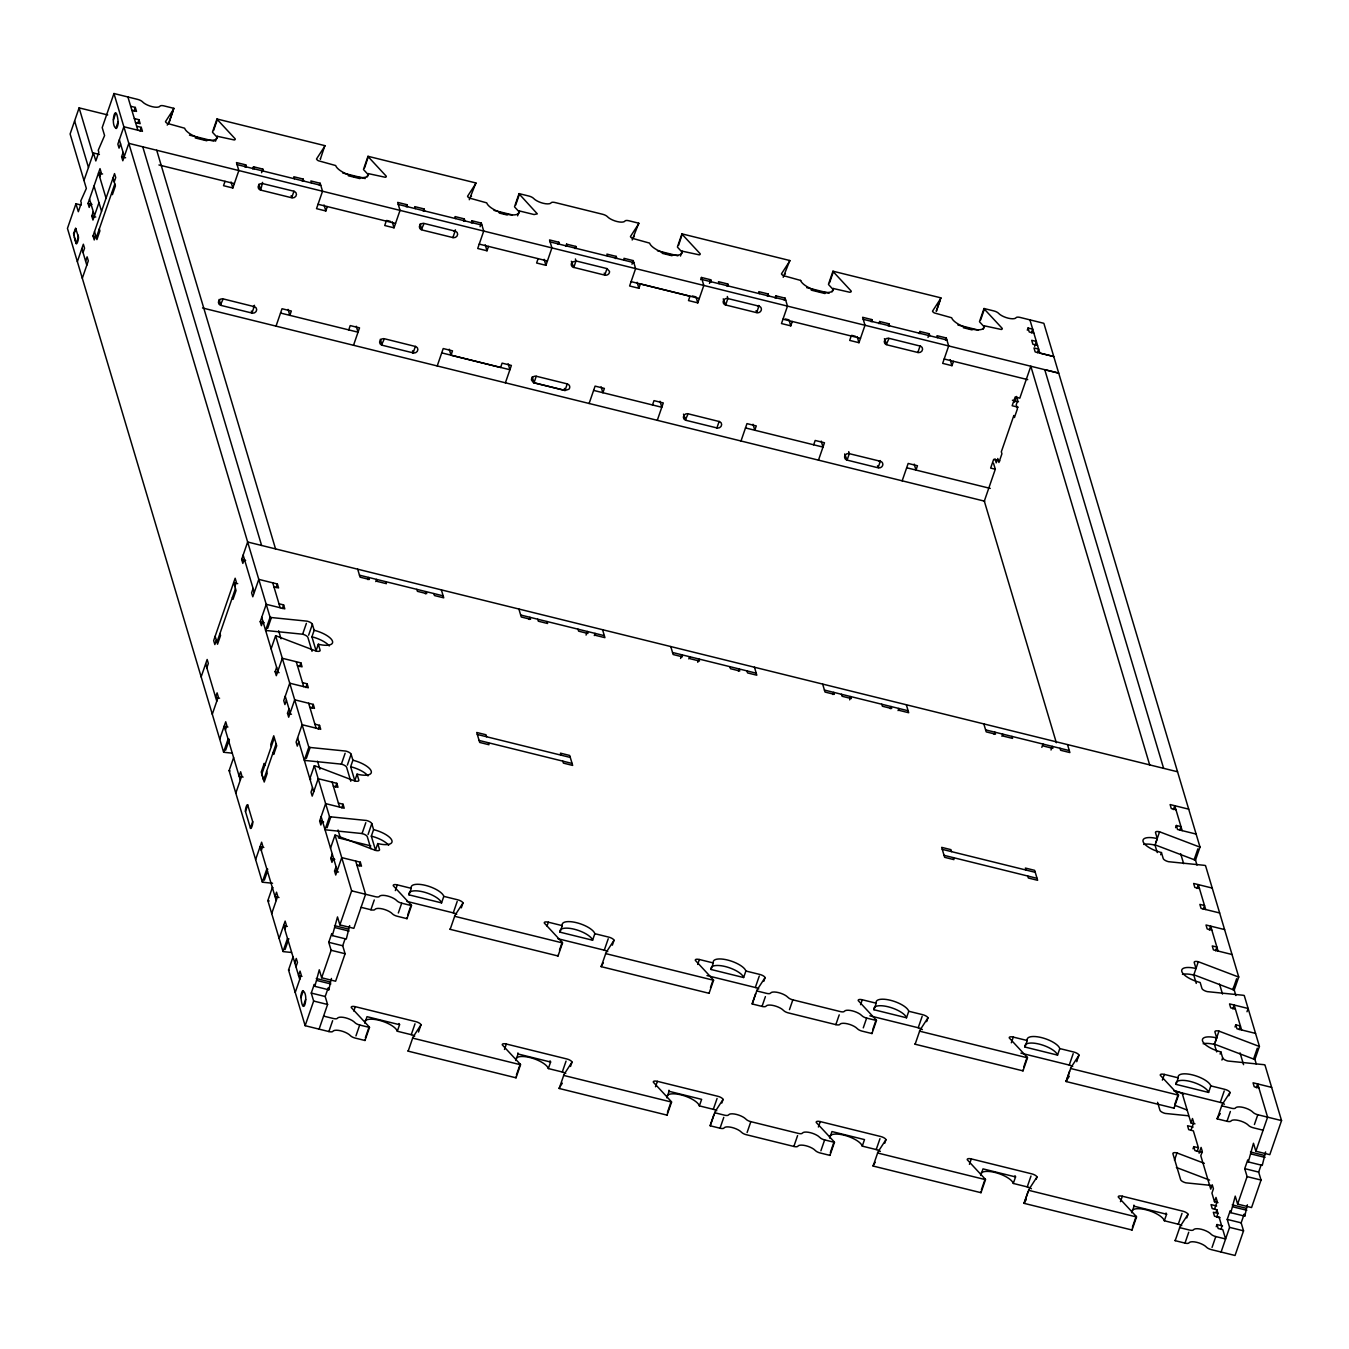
<?xml version="1.0" encoding="UTF-8"?>
<svg xmlns="http://www.w3.org/2000/svg" width="1349" height="1349" viewBox="0 0 1349 1349"><rect width="100%" height="100%" fill="white"/><g stroke="black" fill="none" stroke-linecap="round" stroke-linejoin="round"><path stroke-width="1.5" d="M1221.351 1229.175L1221.705 1225.937L1219.159 1217.388A3.693 0.843 -76.1 0 0 1218.282 1217.607M107.718 114.935L79.102 107.869L70.114 133.973L86.353 188.455L80.738 201.018L81.328 203.008L78.326 211.709L75.949 203.75L81.176 205.031M75.949 203.75L67.45 228.403L223.597 752.152A4.924 1.737 19 0 0 224.895 752.405L232.045 753.13M83.975 180.479L93.452 152.977L99.421 154.46M217.307 137.48L212.838 132.657A4.924 1.737 19 0 1 212.484 132.033L216.97 118.982A4.924 1.737 19 0 0 217.341 119.606L235.215 138.88A4.924 1.754 19 0 1 234.271 139.959L217.223 136.283A17.233 6.104 19 0 1 203.008 139.234A17.233 6.104 19 0 1 184.644 128.222L167.259 123.383A4.924 1.754 19 0 1 165.472 121.646L173.785 108.847A4.924 1.737 19 0 0 173.819 108.325L164.005 105.897A4.924 1.737 19 0 0 160.025 106.133A9.848 3.491 19 0 1 152.049 106.638A9.848 3.491 19 0 1 142.488 101.816A4.924 1.737 19 0 0 137.699 99.404L113.957 93.519L102.204 127.599L104.581 135.575L98.241 150.262L98.831 152.252L95.83 160.953L93.452 152.977M73.655 235.164L75.915 228.639M113.417 119.859L115.66 113.333M90.703 203.058L89.203 207.409L88.022 203.429L100.011 168.625L101.209 172.605L99.708 176.955M115.896 128.172L118.139 121.646C115.879 100.062 109.994 124.681 115.896 128.172A3.693 0.843 -76.1 0 0 117.464 126.401A3.693 0.843 -76.1 0 0 118.139 121.646M98.966 202.637L92.963 220.039L91.783 216.059L93.283 211.709M77.348 261.622L83.351 244.22L84.549 248.199L83.048 252.55M120.55 143.787L119.049 148.137L117.852 144.141L123.855 126.755L142.454 131.342L141.257 127.362L136.62 126.216M134.074 111.056L135.322 107.431L130.668 106.267M95.728 235.603L94.228 239.953L93.03 235.957L114.53 173.599L115.727 177.579L114.227 181.93M85.611 261.183L87.112 256.833L88.309 260.829L82.306 278.231M1163.614 768.34L1044.767 369.693L1058.712 373.133L128.813 143.365L122.81 160.767L121.612 156.771L123.113 152.42M96.302 237.66L114.8 184.004M137.733 123.349L138.981 119.724L134.344 118.56M140.009 130.988L141.257 127.362M173.819 108.325L169.316 121.376A4.924 1.737 19 0 1 169.283 121.899L167.209 125.086M169.283 121.899L173.043 111.023M213.597 130.482L217.341 119.606M215.536 141.173L217.223 136.283M225.03 181.339L223.529 185.69L232.837 187.983L238.84 170.547L236.463 162.571L245.771 164.865L246.361 166.871M245.012 167.04L245.771 164.865M252.769 168.962L253.511 166.787L262.819 169.08L263.409 171.087M261.571 172.706L262.819 169.08M219.162 299.427L220.949 305.397L252.583 313.204A3.693 3.356 -16.6 0 0 254.792 306.779L223.175 298.905L220.309 305.228A3.727 3.373 -16.6 0 1 222.551 298.77M254.185 306.543L251.943 313.069L251.352 311.063M302.361 181.221L303.12 179.046L293.812 176.753L294.402 178.743M216.97 118.982L324.856 145.641L320.32 159.216A4.924 1.737 19 0 0 320.354 158.693M319.409 185.437L320.168 183.262L310.86 180.951L311.45 182.958M276.022 326.138L282.025 308.736L291.333 311.029L289.833 315.379L288.045 309.393M320.168 183.262L322.529 191.254L316.526 208.657L325.834 210.967L327.318 206.616M519.382 212.113L514.913 207.291A4.974 1.754 19 0 1 514.542 206.684L519.045 193.615A4.974 1.754 19 0 0 519.416 194.239L537.324 213.867L534.069 214.542L519.281 210.916A17.217 6.104 19 0 1 505.082 213.867A17.217 6.104 19 0 1 486.736 202.873L469.317 198.033A4.924 1.754 19 0 1 467.547 196.28L475.86 183.481A4.924 1.737 19 0 0 475.877 182.958L368.007 156.299L363.505 169.35A4.84 1.72 19 0 0 363.741 169.805L368.344 174.797M364.618 167.799L368.243 156.754A4.84 1.72 19 0 1 368.007 156.299M367.13 176.854L368.243 173.599L385.308 177.275A4.924 1.754 19 0 0 386.252 176.196L368.378 156.922M201.153 676.878L207.156 659.476L208.336 663.455L206.835 667.806M244.338 559.042L242.837 563.393L241.656 559.413L247.643 542.011L1177.559 771.78M216.346 640.219L214.845 644.569L213.665 640.59L235.164 578.232L236.345 582.212L234.844 586.562M216.936 642.259L235.434 588.602M253.106 588.451L251.605 592.801L252.786 596.781L258.789 579.379L277.388 583.982L278.585 587.962L273.931 586.815M212.282 714.245L218.285 696.843L217.105 692.863L215.604 697.214L219.583 698.192M348.716 329.932L350.217 325.581L359.525 327.874L353.522 345.277M386.219 221.169L384.718 225.519L394.026 227.812L400.029 210.377L397.651 202.401L406.96 204.694L407.55 206.701M219.718 739.168L225.721 721.766L226.902 725.745L225.401 730.096M262.903 621.333L261.402 625.683L260.222 621.704L266.225 604.301L284.824 608.888L283.627 604.908L278.973 603.762M406.201 206.869L406.96 204.694M276.14 587.608L277.388 583.982M223.597 752.152L228.082 739.1A4.924 1.737 19 0 0 228.757 739.252M113.957 93.519L270.087 617.286L265.584 630.337A4.924 1.737 19 0 0 266.9 630.59L302.631 634.215A4.924 1.737 19 0 1 307.876 637.352L312.041 651.314M225.637 750.229L229.397 739.353M267.642 628.415L271.402 617.538L307.134 621.164A4.924 1.737 19 0 1 312.378 624.3L314.165 630.287L311.923 636.812L316.071 650.758L318.33 644.232A17.233 6.104 19 0 0 332.512 641.281A17.233 6.104 19 0 0 314.165 630.287M282.379 608.534L283.627 604.908M272.565 883.241L263.628 882.33A4.924 1.737 19 0 1 262.33 882.077L229.111 770.667L233.613 757.615M271.115 648.835L275.601 635.784A4.924 1.737 19 0 1 276.967 636.205L316.054 651.061A4.924 1.737 19 0 0 320.101 650.218L318.33 644.232M423.249 211.085L424.008 208.91L414.699 206.616L415.29 208.606M380.351 339.257L382.121 345.226L413.772 353.033A3.693 3.356 -16.6 0 0 415.981 346.609L384.364 338.734L381.497 345.057A3.727 3.373 -16.6 0 1 383.723 338.599M420.095 223.951L421.883 229.937L453.517 237.728A3.693 3.356 -16.6 0 0 455.743 231.303L424.126 223.445L421.259 229.752A3.727 3.373 -16.6 0 1 423.485 223.293M297.454 665.715L302.092 666.861L300.911 662.882L282.312 658.278L276.309 675.68L275.129 671.701L276.629 667.35M235.805 793.145L241.808 775.742L240.628 771.763L239.127 776.113L243.107 777.091M302.631 634.215L306.392 623.339M245.484 811.542L247.744 805.016L252.685 821.625A3.693 0.843 -76.1 0 1 252.01 826.381A3.693 0.843 -76.1 0 1 250.442 828.151L245.484 811.542A3.693 0.843 -76.1 0 1 246.176 806.786A3.693 0.843 -76.1 0 1 247.744 805.016M308.634 635.177L312.378 624.3M286.426 700.232L284.926 704.583L283.745 700.603L289.731 683.201L308.331 687.788L307.15 683.808L302.496 682.661M274.319 737.819L261.824 774.073L263.611 780.059L276.107 743.805M299.63 666.608L300.911 662.882M309.832 707.247L314.486 708.394L313.288 704.397L294.689 699.811L288.686 717.213L287.506 713.216L289.006 708.866M413.131 352.898L412.524 350.892L413.114 352.915L415.374 346.373M452.876 237.593L455.119 231.067M250.442 828.151L252.685 821.625M469.283 199.736L475.877 182.958M463.55 221.051L464.292 218.875L455.001 216.565L455.591 218.572M305.869 687.535L307.15 683.808M471.29 222.956L472.049 220.781L481.34 223.091L483.718 231.084L477.715 248.486L487.006 250.779L488.507 246.429M255.619 859.6L261.622 842.198L262.802 846.177L261.301 850.528M298.803 741.765L297.303 746.115L296.122 742.119L302.125 724.717L320.725 729.32L319.528 725.324L314.873 724.177M312.007 708.124L313.288 704.397M480.092 226.716L481.34 223.091M437.211 365.967L443.214 348.548L452.505 350.858L451.004 355.209L500.597 367.484L502.098 363.134L511.389 365.444L505.386 382.846M262.33 882.077L266.815 869.026A4.924 1.737 19 0 0 267.81 869.228M275.601 635.784L308.82 747.211L304.318 760.263A4.924 1.737 19 0 0 305.633 760.516L341.364 764.141A4.924 1.737 19 0 1 346.609 767.277L350.774 781.24M264.37 880.155L267.507 871.083M306.375 758.34L310.135 747.464L345.867 751.089A4.924 1.737 19 0 1 351.111 754.226L352.898 760.212L350.656 766.738L354.804 780.683L357.063 774.157A17.233 6.104 19 0 0 371.245 771.206A17.233 6.104 19 0 0 352.898 760.212M368.024 579.648L368.766 577.473L369.373 579.463L360.065 577.17L357.687 569.194M318.246 729.067L319.528 725.324M375.764 581.571L376.523 579.396L377.113 581.385L386.421 583.679L385.814 581.689M291.468 952.461L284.319 951.736A4.924 1.737 19 0 1 283.003 951.483L267.844 900.592L272.346 887.541A4.924 1.737 19 0 1 273.021 887.726M357.063 774.157L358.834 780.144A4.924 1.737 19 0 1 354.787 780.987L315.7 766.131A4.924 1.737 19 0 0 314.334 765.709L309.832 778.761A4.924 1.737 19 0 1 310.86 779.064M312.53 787.765L311.029 792.116L312.209 796.112L318.212 778.71L336.812 783.297L337.992 787.293L333.355 786.147M515.655 205.115L519.416 194.239M271.705 913.577L277.709 896.174L276.528 892.195L275.027 896.545L279.007 897.523M517.594 215.806L519.281 210.916M279.142 938.499L285.145 921.097L286.325 925.077L284.824 929.427M322.327 820.664L320.826 825.015L319.646 821.018L325.632 803.616L344.231 808.22L343.051 804.223L338.397 803.077M341.364 764.141L345.125 753.265M335.564 786.922L336.812 783.297M283.003 951.483L287.506 938.432M314.334 765.709L329.51 816.617L325.008 829.669A4.924 1.737 19 0 0 326.323 829.905L362.055 833.547A4.924 1.737 19 0 1 367.299 836.684L370.874 848.639M347.368 765.102L351.111 754.226M285.061 949.561L288.821 938.685M327.065 827.73L330.825 816.853L366.557 820.496A4.924 1.737 19 0 1 371.801 823.632L373.589 829.618L371.329 836.144L375.494 850.089L377.754 843.563A17.233 6.104 19 0 0 391.935 840.612A17.233 6.104 19 0 0 373.589 829.618M341.803 807.849L343.051 804.223M418.494 1032.036L421.006 1024.785A4.924 1.737 19 0 0 415.762 1021.631L355.31 1006.691A4.924 1.737 19 0 0 351.263 1007.551L369.137 1026.825A4.924 1.754 19 0 1 369.491 1027.432L365.006 1040.484L355.192 1038.072A4.924 1.737 19 0 1 350.42 1035.661A9.848 3.491 19 0 0 340.859 1030.838A9.848 3.491 19 0 0 332.883 1031.327A4.924 1.737 19 0 1 328.886 1031.563L305.144 1025.695L288.534 969.982L293.02 956.93M330.522 848.167L335.024 835.115A4.924 1.737 19 0 1 336.39 835.52L375.477 850.393A4.924 1.737 19 0 0 379.524 849.55L377.754 843.563M294.773 962.815L296.274 958.464L297.471 962.444L295.971 966.795M333.473 858.031L331.972 862.382L330.775 858.402L332.276 854.052M538.116 258.654L536.615 263.004L545.923 265.315L551.91 247.912L549.532 239.937L558.84 242.23L559.43 244.22M425.373 593.813L426.115 591.638L426.706 593.644L417.414 591.334L416.824 589.344M356.878 865.046L361.515 866.193L360.335 862.196L341.735 857.61L335.732 875.012L334.552 871.016L336.053 866.665M295.229 992.476L301.232 975.074L300.051 971.095L298.551 975.445L302.024 976.305M558.081 244.405L558.84 242.23M300.945 997.586L303.205 991.06C309.09 994.55 303.205 1019.169 300.945 997.586A3.693 0.843 -76.1 0 1 301.62 992.813A3.693 0.843 -76.1 0 1 303.205 991.06M362.055 833.547L365.815 822.671M303.424 1005.882L305.667 999.356M565.838 246.327L566.58 244.152L575.888 246.445L576.478 248.435M305.144 1025.695L313.642 1001.042L311.265 993.066L314.266 984.365L314.857 986.355L328.802 989.812L331.432 978.463M314.857 986.355L319.275 969.796L321.652 977.772L335.614 981.229L345.091 953.726L342.713 945.767L345.108 938.803M321.652 977.772L331.129 950.286L328.751 942.31L331.753 933.609L332.36 935.599L346.305 939.056L349.661 925.599M332.36 935.599L337.503 916.932L339.881 924.908L353.843 928.348L365.579 894.269L355.681 861.05M368.058 834.508L371.801 823.632M359.053 865.923L360.335 862.196M339.881 924.908L351.634 890.829L335.024 835.115M575.129 248.621L575.888 246.445M567.238 383.959L567.862 384.178A3.676 3.339 -16.6 0 1 568.941 389.22L564.995 390.485L533.985 382.829L536.261 376.236L567.255 383.892L565.012 390.417L533.378 382.61L531.455 379.963A3.676 3.339 -16.6 0 1 535.587 376.202L536.244 376.304M319.089 1029.152L327.588 1004.482L325.21 996.523L328.212 987.822L328.802 989.812M328.886 1031.563L332.647 1020.687M361.094 907.321L370.891 909.749L374.263 899.952M607.016 268.603L604.757 275.129L573.156 267.254A3.642 3.305 -16.6 0 1 572.06 262.246L576.006 260.947L607.016 268.603L609.546 271.469A3.676 3.339 -16.6 0 1 605.414 275.23L604.167 273.139M353.809 1011.042L355.31 1006.691M395.341 890.593L397.314 884.877L411.26 888.333A17.233 6.104 19 0 1 425.458 885.366A17.233 6.104 19 0 1 443.804 896.36L457.766 899.817A4.924 1.737 19 0 1 462.994 902.953L461.307 907.843M615.431 258.57L616.189 256.394L606.881 254.101L607.472 256.091M355.951 1035.897L359.694 1025.021A4.924 1.737 19 0 1 354.905 1022.609A9.848 3.491 19 0 0 345.361 1017.77A9.848 3.491 19 0 0 337.385 1018.276A4.924 1.737 19 0 1 333.388 1018.512L323.591 1016.101M398.326 912.986L401.698 903.189A4.924 1.737 19 0 1 396.91 900.778A9.848 3.491 19 0 0 387.348 895.955A9.848 3.491 19 0 0 379.373 896.444A4.924 1.737 19 0 1 375.393 896.697L351.634 890.829M632.175 239.987L638.768 223.209L628.971 220.781A4.941 1.754 19 0 0 625.481 220.663L624.975 221.034A9.848 3.491 19 0 1 616.999 221.523A9.848 3.491 19 0 1 607.438 216.7A4.924 1.737 19 0 0 602.666 214.289L555.147 202.552A4.941 1.754 19 0 0 551.657 202.417L551.168 202.788A9.848 3.491 19 0 1 543.192 203.277A9.848 3.491 19 0 1 533.631 198.455A4.924 1.737 19 0 0 528.859 196.043L519.045 193.615M364.753 1023.2L367.012 1016.674L399.557 1024.717L397.314 1031.243L411.26 1034.683A4.924 1.737 19 0 1 414.716 1036.083M443.804 896.36L441.561 902.886L409.017 894.859L411.26 888.333M631.99 264.235L633.237 260.61L623.929 258.317L624.52 260.306M365.377 1037.701L368.513 1028.629M407.769 914.791L411.141 904.994L393.25 885.72A4.924 1.737 19 0 1 397.314 884.877M370.891 909.749A4.924 1.737 19 0 0 374.887 909.496A9.848 3.491 19 0 1 382.846 909.007A9.848 3.491 19 0 1 392.407 913.829A4.924 1.737 19 0 0 397.196 916.241L406.993 918.669L411.496 905.617A4.924 1.737 19 0 0 411.141 904.994M589.091 403.52L595.094 386.118L604.386 388.411L602.885 392.761L601.098 386.792M633.237 260.61L635.615 268.586L629.612 285.988L638.903 288.281L640.404 283.931L689.997 296.224L688.496 300.574L697.787 302.867L703.807 285.432L701.429 277.456L710.721 279.766L711.311 281.756M529.213 619.478L529.955 617.302L530.545 619.292L521.254 616.999L518.876 609.023M800.665 280.44L783.246 275.601A4.924 1.754 19 0 1 781.459 273.847L789.772 261.048A4.924 1.737 19 0 0 789.806 260.526L681.936 233.866L677.434 246.918A4.84 1.72 19 0 0 677.67 247.373L682.274 252.364M678.547 245.366L682.172 234.321A4.84 1.72 19 0 1 681.936 233.866M411.26 1034.683L415.003 1023.807M406.909 901.419L453.264 912.868L457.193 901.452M680.486 256.057L682.172 251.167L699.237 254.843A4.924 1.754 19 0 0 700.182 253.764L682.29 234.49M570.526 1066.452L572.027 1062.101A4.924 1.737 19 0 0 566.782 1058.948L506.347 1044.025A4.924 1.737 19 0 0 502.283 1044.868L520.174 1064.142A4.924 1.737 19 0 1 520.529 1064.749L516.026 1077.817L408.157 1051.158L412.659 1038.106A4.924 1.737 19 0 1 412.693 1037.583L421.006 1024.785M612.345 945.177L614.031 940.27A4.924 1.737 19 0 0 608.787 937.133L594.842 933.693A17.233 6.104 19 0 0 576.495 922.682A17.233 6.104 19 0 0 562.297 925.65L548.352 922.193A4.924 1.737 19 0 0 544.288 923.036L562.162 942.327A4.924 1.737 19 0 1 562.533 942.934L558.031 955.986L450.161 929.343L454.664 916.291A4.924 1.737 19 0 1 454.68 915.769L462.994 902.953M652.494 404.987L653.995 400.636L663.286 402.929L657.283 420.332M700.671 279.631L701.429 277.456M586.056 635.092L587.304 631.467L587.894 633.474L578.603 631.163L577.996 629.174M709.473 283.391L710.721 279.766M594.302 635.564L595.044 633.389L595.651 635.379L604.942 637.672L602.565 629.713M727.027 286.157L727.769 283.981L718.477 281.671L719.068 283.661M683.488 414.126L685.899 420.298L717.533 428.088A3.693 3.356 -16.6 0 0 719.759 421.664L688.142 413.806L685.275 420.112A3.727 3.373 -16.6 0 1 687.501 413.654M716.892 427.953L719.152 421.428M504.475 1049.455L506.347 1044.025M547.036 926.004L548.352 922.193M767.311 296.106L768.07 293.93L758.779 291.637L759.369 293.627M775.068 298.028L775.827 295.853L785.118 298.146L787.479 306.156L781.476 323.558L790.784 325.851L792.285 321.5M783.196 277.304L789.806 260.526M515.79 1060.516L518.05 1053.991A17.233 6.104 19 0 1 517.932 1052.894M594.842 933.693L592.599 940.219L560.037 932.176L562.297 925.65M516.414 1075.018L520.174 1064.142M559.464 950.151L562.162 942.327M784.376 300.321L785.118 298.146M740.989 441.022L746.975 423.62L756.283 425.913L754.782 430.264L752.995 424.277M680.587 658.464L681.835 654.838L682.442 656.828L673.134 654.535L670.773 646.525M688.833 658.919L689.592 656.744L690.182 658.734L699.49 661.044L698.883 659.037L697.77 662.308M565.754 1073.399A4.924 1.737 19 0 0 562.297 1072L548.335 1068.56L550.594 1062.034A17.233 6.104 19 0 0 550.021 1060.837M984.332 326.998L979.863 322.175A4.974 1.754 19 0 1 979.509 321.568L983.994 308.516A4.974 1.754 19 0 0 984.365 309.123L1002.24 328.414A4.924 1.754 19 0 1 1001.295 329.476L984.247 325.8A17.233 6.104 19 0 1 970.032 328.751A17.233 6.104 19 0 1 951.669 317.757L934.284 312.917A4.924 1.754 19 0 1 932.496 311.181L940.809 298.365A4.924 1.737 19 0 0 940.843 297.842L832.974 271.2L828.471 284.251A4.924 1.737 19 0 0 828.826 284.858L833.294 289.681M829.584 282.683L833.328 271.807A4.924 1.737 19 0 1 832.974 271.2M562.297 1072L566.04 1061.123M557.946 938.735L604.285 950.185L608.23 938.769M832.08 291.755L833.21 288.484L849.6 292.227A4.907 1.737 19 0 0 851.202 291.08L833.328 271.807M721.816 1103.044L723.064 1099.418A4.924 1.737 19 0 0 717.82 1096.282L657.385 1081.342A4.924 1.737 19 0 0 653.321 1082.185L671.195 1101.459A4.924 1.737 19 0 1 671.566 1102.082L667.064 1115.134L559.194 1088.474L563.697 1075.423A4.924 1.737 19 0 1 563.713 1074.9L572.027 1062.101M763.753 981.398L765.068 977.603A4.924 1.737 19 0 0 759.824 974.45L745.879 971.01A17.233 6.104 19 0 0 727.516 960.016A17.233 6.104 19 0 0 713.334 962.967L699.372 959.51A4.924 1.737 19 0 0 695.325 960.37L713.199 979.644A4.924 1.737 19 0 1 713.57 980.251L709.068 993.302L601.199 966.66L605.701 953.608A4.924 1.737 19 0 1 605.718 953.085L614.031 940.27M813.683 444.816L815.184 440.465L824.475 442.759L818.472 460.161M851.185 336.053L849.685 340.403L858.976 342.697L864.996 325.261L862.618 317.285L871.909 319.595L872.499 321.585M738.443 671.178L739.185 669.003L739.775 670.993L730.484 668.699L729.893 666.71M871.167 321.77L871.909 319.595M878.907 323.676L879.666 321.5L888.957 323.794L889.547 325.8M888.215 325.969L888.957 323.794M884.421 338.666L886.833 344.821L918.467 352.629A3.693 3.356 -16.6 0 0 920.692 346.204L889.075 338.329L886.209 344.653A3.727 3.373 -16.6 0 1 888.435 338.177M655.496 1086.771L657.385 1081.342M697.686 964.417L699.372 959.51M919.209 333.641L919.951 331.466L929.259 333.759L929.849 335.749M917.826 352.494L920.085 345.968M940.843 297.842L936.341 310.894A4.924 1.737 19 0 1 936.307 311.417L940.068 300.54M928.011 337.385L929.259 333.759M666.828 1097.833L669.07 1091.307A17.233 6.104 19 0 1 668.952 1090.211M745.879 971.01L743.619 977.536L711.075 969.493L713.334 962.967M667.451 1112.335L670.571 1103.28M710.501 987.468L712.525 981.6M945.548 340.15L946.307 337.975L936.999 335.682L937.606 337.672M902.161 480.851L908.164 463.449L917.472 465.742L915.971 470.093L914.184 464.107M832.974 694.533L833.733 692.357L834.323 694.364L825.015 692.054L822.654 684.078M946.307 337.975L948.667 345.968L942.664 363.37L951.972 365.68L953.473 361.33M716.791 1110.716A4.924 1.737 19 0 0 713.317 1109.333L699.372 1105.876L701.632 1099.351L669.07 1091.307M849.651 699.844L850.781 696.573L851.371 698.563L842.063 696.269L841.472 694.28M980.622 320L984.365 309.123M713.317 1109.333L717.078 1098.457M706.977 975.563L755.322 987.502L759.268 976.086M983.117 329.072L984.247 325.8M714.009 1114.392L710.249 1125.268A4.924 1.737 19 0 0 710.232 1125.791L720.029 1128.219A4.924 1.737 19 0 0 723.519 1128.337L725.02 1127.241A9.848 3.491 19 0 1 739.927 1130.934L742.372 1132.991A4.924 1.737 19 0 0 746.334 1134.711L793.853 1146.448A4.924 1.737 19 0 0 797.343 1146.583L798.827 1145.486A9.848 3.491 19 0 1 813.751 1149.163L816.179 1151.237A4.924 1.737 19 0 0 820.141 1152.957L829.955 1155.385L834.458 1142.333A4.924 1.737 19 0 0 834.087 1141.709L816.212 1122.435A4.924 1.737 19 0 1 820.276 1121.592L880.712 1136.516A4.924 1.737 19 0 1 885.956 1139.669L884.708 1143.294M755.625 993.657L752.253 1003.454A4.924 1.737 19 0 0 752.236 1003.976L762.033 1006.405A4.924 1.737 19 0 0 765.524 1006.523L767.025 1005.427A9.848 3.491 19 0 1 781.931 1009.103L784.376 1011.177A4.924 1.737 19 0 0 788.339 1012.897L835.84 1024.633A4.924 1.737 19 0 0 839.331 1024.751L840.832 1023.655A9.848 3.491 19 0 1 855.755 1027.348L858.183 1029.405A4.924 1.737 19 0 0 862.146 1031.142L871.96 1033.553L876.462 1020.502A4.924 1.737 19 0 0 876.091 1019.895L858.217 1000.604A4.924 1.737 19 0 1 862.264 999.761L876.226 1003.218A17.233 6.104 19 0 1 890.407 1000.267A17.233 6.104 19 0 1 908.771 1011.261L922.716 1014.701A4.924 1.737 19 0 1 927.96 1017.837L926.645 1021.648M710.232 1125.791L714.734 1112.74A4.924 1.737 19 0 1 714.751 1112.217L723.064 1099.418M752.236 1003.976L756.738 990.925A4.924 1.737 19 0 1 756.755 990.402L765.068 977.603M720.029 1128.219L723.789 1117.343M762.033 1006.405L765.406 996.607M890.323 708.714L891.065 706.539L891.672 708.529L882.364 706.235L881.774 704.229M747.093 1132.536L750.837 1121.66L798.355 1133.396A4.924 1.737 19 0 0 801.829 1133.531L803.329 1132.435A9.848 3.491 19 0 1 818.253 1136.111L820.681 1138.185A4.924 1.737 19 0 0 824.644 1139.905L834.458 1142.333M789.469 1009.625L792.841 999.845L840.343 1011.581A4.924 1.737 19 0 0 843.833 1011.699L845.334 1010.603A9.848 3.491 19 0 1 860.24 1014.296L862.686 1016.353A4.924 1.737 19 0 0 866.648 1018.09L876.462 1020.502M1027.297 330.185L1028.039 328.009L1032.693 329.156L1031.445 332.781M898.063 710.619L898.822 708.444L899.412 710.434L908.72 712.744L906.343 704.768M1014.583 402.187L1016.556 396.488L1017.736 400.468L1016.235 404.818L1017.433 408.814L1014.431 417.515L1013.841 415.509L1001.329 451.78L1001.919 453.77L998.934 462.471L997.737 458.475M1034.666 346.339L1036.352 341.449L1031.698 340.302L1032.896 344.282L1037.533 345.445M997.231 459.925L996.236 462.825L995.056 458.845M993.522 463.263L995.309 469.233L984.315 501.12L1056.351 742.726M1037.381 352.713L1038.629 349.087L1033.975 347.941L1035.172 351.937L1053.771 356.524L1039.826 353.084L1029.911 319.865M793.853 1146.448L797.596 1135.571M835.84 1024.633L839.23 1014.853M818.388 1127.022L820.276 1121.592M860.578 1004.668L862.264 999.761M820.9 1150.781L824.644 1139.905M863.276 1027.871L866.648 1018.09M908.771 1011.261L906.511 1017.787L873.967 1009.743L876.226 1003.218M830.343 1152.586L834.087 1141.709M872.719 1029.675L876.091 1019.895M994.162 734.362L994.904 732.187L995.511 734.176L986.203 731.883L983.826 723.907M1001.919 736.284L1002.661 734.109L1003.251 736.099L1012.559 738.392L1011.969 736.402M862.264 1146.127L864.507 1139.601L831.962 1131.558L829.719 1138.084A17.233 6.104 19 0 1 843.918 1135.133A17.233 6.104 19 0 1 862.264 1146.127L876.209 1149.567A4.924 1.737 19 0 1 880.374 1151.439M876.209 1149.567L879.97 1138.691M869.852 1015.814L918.214 1027.753L922.16 1016.337M1036.234 1179.161L1036.993 1176.986A4.924 1.737 19 0 0 1031.749 1173.849L971.297 1158.909A4.924 1.737 19 0 0 967.25 1159.752L985.124 1179.026A4.924 1.737 19 0 1 985.495 1179.65L980.993 1192.701L873.123 1166.042L877.626 1152.99A4.924 1.737 19 0 1 877.643 1152.468L885.956 1139.669M1077.682 1058.965L1078.998 1055.171A4.924 1.737 19 0 0 1073.753 1052.018L1059.791 1048.578A17.233 6.104 19 0 0 1041.445 1037.583A17.233 6.104 19 0 0 1027.247 1040.534L1013.301 1037.094A4.924 1.737 19 0 0 1009.254 1037.937L1027.129 1057.211A4.924 1.737 19 0 1 1027.483 1057.818L1022.997 1070.87L915.128 1044.227L919.613 1031.176A4.924 1.737 19 0 1 919.647 1030.653L927.96 1017.837M1041.833 747.329L1042.962 744.058L1043.553 746.064L1052.844 748.358L1052.254 746.368L1051.006 749.993M969.425 1164.339L971.297 1158.909M1011.328 1042.794L1013.301 1037.094M1059.791 1048.578L1057.549 1055.103L1025.004 1047.06L1027.247 1040.534M981.381 1189.902L985.124 1179.026M1023.756 1066.992L1027.129 1057.211M1031.412 1188.756A4.924 1.737 19 0 0 1027.247 1186.901L1013.301 1183.444L1015.544 1176.918A17.233 6.104 19 0 0 1014.988 1175.721M1027.247 1186.901L1030.99 1176.024M1020.889 1053.131L1069.251 1065.069L1073.18 1053.653M1186.766 1217.928L1188.031 1214.302A4.924 1.737 19 0 0 1182.786 1211.166L1122.334 1196.226A4.924 1.737 19 0 0 1118.287 1197.069L1136.162 1216.343A4.924 1.737 19 0 1 1136.516 1216.967L1132.03 1230.018L1024.144 1203.359A4.924 1.737 19 0 1 1024.178 1202.836L1027.921 1191.96M1228.905 1095.742L1230.018 1092.488A4.924 1.737 19 0 0 1224.774 1089.334L1210.829 1085.894A17.233 6.104 19 0 0 1192.482 1074.9A17.233 6.104 19 0 0 1178.284 1077.851L1164.339 1074.411A4.924 1.737 19 0 0 1160.275 1075.254L1178.166 1094.528A4.924 1.737 19 0 1 1178.52 1095.152L1174.018 1108.204L1066.148 1081.544A4.924 1.737 19 0 1 1066.182 1081.021L1069.555 1071.224M1024.144 1203.359L1028.646 1190.307A4.924 1.737 19 0 1 1028.68 1189.784L1036.993 1176.986M1066.148 1081.544L1070.651 1068.492A4.924 1.737 19 0 1 1070.684 1067.97L1078.998 1055.171M1076.738 1061.697L1077.311 1060.061M1155.806 842.67L1159.567 831.793L1198.654 846.649A4.924 1.737 19 0 0 1200.003 847.071L1195.501 860.122A4.924 1.737 19 0 1 1194.152 859.701L1155.064 844.845A4.924 1.737 19 0 0 1154.221 844.676M1157.257 852.585L1155.031 845.149L1157.29 838.623L1155.503 832.637A4.924 1.737 19 0 1 1159.567 831.793M1173.428 809.585L1174.76 805.707L1182.179 830.63M1160.696 854.743L1161.438 852.568A17.233 6.104 19 0 1 1143.092 841.574A17.233 6.104 19 0 1 1157.29 838.623M1175.603 827.662L1176.345 825.487L1180.999 826.633L1179.751 830.259M1194.152 859.701L1197.895 848.825M1196.951 888.485L1198.283 884.607L1205.702 909.53M1203.224 909.277L1204.522 905.533L1199.868 904.386L1201.048 908.383L1219.648 912.969M1196.259 983.438L1193.764 975.074L1198.3 961.719L1237.387 976.575A4.924 1.737 19 0 0 1238.736 976.996L1234.234 990.048A4.924 1.737 19 0 1 1232.885 989.626L1193.798 974.771A4.924 1.737 19 0 0 1192.954 974.585M1209.328 930.001L1210.66 926.139L1218.08 951.045M1120.463 1201.672L1122.334 1196.226M1162.366 1080.111L1164.339 1074.411M1215.618 950.792L1216.899 947.065L1212.245 945.919L1213.426 949.898L1232.025 954.502M1133.919 1205.112A17.233 6.104 19 0 0 1134.037 1206.191L1131.777 1212.717A17.233 6.104 19 0 1 1145.976 1209.766A17.233 6.104 19 0 1 1164.339 1220.761L1178.284 1224.217A4.924 1.737 19 0 1 1181.741 1225.617M1210.829 1085.894L1208.586 1092.42L1176.041 1084.377L1178.284 1077.851M1132.401 1227.219L1136.162 1216.343M1174.777 1104.308L1178.166 1094.528M1232.885 989.626L1236.628 978.75M1174.473 1160.191L1176.986 1152.94L1204.337 1163.344M1215.23 1042.001L1218.973 1031.125L1258.077 1045.981A4.924 1.737 19 0 0 1259.426 1046.386L1254.924 1059.437A4.924 1.737 19 0 1 1253.575 1059.032L1214.488 1044.177A4.924 1.737 19 0 0 1213.645 1043.991M1216.68 1051.916L1214.454 1044.463L1216.714 1037.937L1214.926 1031.968A4.924 1.737 19 0 1 1218.973 1031.125M1194.978 1123.852L1190.982 1122.874L1192.482 1118.523L1193.68 1122.503L1191.015 1130.243M1232.851 1008.9L1234.183 1005.039L1241.603 1029.945M1220.12 1054.075L1220.862 1051.9A17.233 6.104 19 0 1 1202.515 1040.888A17.233 6.104 19 0 1 1216.714 1037.937M1164.339 1220.761L1166.581 1214.235A17.233 6.104 19 0 0 1166.025 1213.038M1221.907 1060.044L1222.649 1057.869L1220.862 1051.9M1193.022 1148.808L1193.764 1146.633L1198.418 1147.78L1197.17 1151.405M1235.009 1026.994L1235.768 1024.818L1240.422 1025.965L1239.158 1029.591M1246.999 1011.75L1248.129 1008.479L1229.529 1003.892L1230.71 1007.872L1235.364 1009.018M1199.109 1153.226L1201.099 1147.426L1202.296 1151.405L1200.795 1155.756L1210.744 1189.144L1212.245 1184.793L1213.426 1188.773L1211.942 1193.123L1214.505 1201.774L1217.995 1202.634M1178.284 1224.217L1182.028 1213.341M1173.934 1090.936L1220.289 1102.403L1224.217 1090.97M1221.098 1252.024L1229.597 1227.371L1227.219 1219.395L1230.221 1210.694L1230.811 1212.7L1244.773 1216.14L1244.166 1214.151L1241.164 1222.852L1243.542 1230.828L1235.043 1255.481L1211.301 1249.612A4.924 1.737 19 0 1 1206.512 1247.201A9.848 3.491 19 0 0 1196.951 1242.362A9.848 3.491 19 0 0 1188.975 1242.867A4.924 1.737 19 0 1 1184.995 1243.104L1175.181 1240.675L1179.684 1227.624A4.924 1.737 19 0 1 1179.717 1227.101L1188.031 1214.302M1263.102 1130.209L1253.288 1127.781A4.924 1.737 19 0 1 1248.516 1125.37A9.848 3.491 19 0 0 1238.955 1120.547A9.848 3.491 19 0 0 1230.979 1121.036A4.924 1.737 19 0 1 1227 1121.289L1217.186 1118.861L1221.688 1105.809A4.924 1.754 19 0 1 1221.705 1105.286L1230.018 1092.488M1184.995 1243.104L1188.739 1232.227M1227 1121.289L1230.372 1111.492M1253.575 1059.032L1257.319 1048.156M1214.505 1201.774L1216.005 1197.423L1217.203 1201.403L1214.522 1209.142M1256.357 1087.8L1257.69 1083.938L1267.605 1117.157L1255.852 1151.237L1269.797 1154.677L1281.55 1120.597L1264.94 1064.901A4.924 1.737 19 0 0 1263.642 1064.648L1227.894 1061.022A4.924 1.737 19 0 1 1222.649 1057.869M1216.14 1211.925L1216.882 1209.749L1212.228 1208.586L1211.048 1204.606L1216.629 1205.989M1216.731 1217.017L1217.978 1213.392L1216.882 1209.749M1216.242 1226.713L1216.983 1224.538L1222.565 1225.921M1212.043 1247.437L1215.786 1236.561A4.924 1.737 19 0 1 1211.014 1234.133A9.848 3.491 19 0 0 1201.453 1229.31A9.848 3.491 19 0 0 1193.477 1229.816A4.924 1.737 19 0 1 1189.498 1230.052L1179.684 1227.624M1254.418 1124.526L1257.791 1114.729A4.924 1.737 19 0 1 1253.019 1112.318A9.848 3.491 19 0 0 1243.458 1107.495A9.848 3.491 19 0 0 1235.482 1107.984A4.924 1.737 19 0 1 1231.485 1108.237L1221.688 1105.809M1230.811 1212.7L1235.246 1196.125L1237.623 1204.101L1251.568 1207.557L1261.045 1180.055L1258.668 1172.096L1261.079 1165.131M1237.623 1204.101L1247.1 1176.615L1244.722 1168.639L1247.724 1159.938L1248.314 1161.927L1262.259 1165.384L1265.615 1151.928M1248.314 1161.927L1253.474 1143.261L1255.852 1151.237M1244.773 1216.14L1247.387 1204.809M603.307 962.933L601.216 966.137A4.924 1.737 19 0 0 601.199 966.66M562.331 1083.146L559.228 1087.952A4.924 1.737 19 0 0 559.194 1088.474M875.214 1162.315L873.14 1165.519A4.924 1.737 19 0 0 873.123 1166.042M1066.182 1081.021L1069.302 1076.215M1024.178 1202.836L1026.252 1199.632M1220.322 1113.532L1217.203 1118.338A4.924 1.754 19 0 0 1217.186 1118.861M1188.435 1115.792L1165.199 1113.431A4.924 1.737 19 0 1 1159.955 1110.294L1157.577 1102.318M1210.913 1185.383L1185.889 1182.837A4.924 1.737 19 0 1 1180.645 1179.701L1172.922 1153.783A4.924 1.737 19 0 1 1176.986 1152.94M262.279 183.515L293.947 191.238L291.688 197.763L260.07 189.939A3.727 3.373 -16.6 0 1 262.296 183.464M727.229 298.399L758.897 306.139L756.654 312.664L725.02 304.823A3.727 3.373 -16.6 0 1 727.246 298.365M848.673 453.517L880.324 461.257L878.081 467.783L846.464 459.942A3.727 3.373 -16.6 0 1 848.69 453.483M983.994 308.516L993.808 310.928A4.924 1.737 19 0 1 998.597 313.339A9.848 3.491 19 0 0 1008.141 318.162A9.848 3.491 19 0 0 1016.117 317.673L1016.623 317.319A4.941 1.754 19 0 1 1020.114 317.437L1043.856 323.305L1200.003 847.071M131.865 110.264L136.519 111.411L135.322 107.431M1033.874 333.152L1029.22 331.989L1028.039 328.009M189.467 135.136L214.002 141.19M342.747 173.009L365.242 178.557M493.987 210.377L512.384 214.929M657.486 250.779L677.923 255.821M806.685 287.641L829.163 293.205M957.925 325.008L978.362 330.067M135.524 122.557L140.178 123.703L138.981 119.724M195.234 137.935L206.835 140.785M348.244 175.741L359.896 178.608M499.282 213.058L507.173 214.997M662.174 253.308L672.038 255.737M811.238 290.136L825.032 293.542M963.253 327.706L972.123 329.898M237.053 164.595L320.742 185.285M398.242 204.424L481.93 225.114M550.139 241.926L633.828 262.6M702.003 279.496L785.708 300.169M863.191 319.308L946.88 339.999M386.657 220.443L390.384 221.371M692.29 295.971L696.017 296.898L697.787 302.867M785.287 318.954L788.996 319.865L790.784 325.851M851.607 335.345L855.333 336.255M158.946 164.966L234.338 183.599M318.044 204.272L395.527 223.428M479.215 244.102L547.424 260.964M631.113 281.637L699.305 298.483M782.993 319.173L860.493 338.312M944.182 359.003L1027.736 379.642M121.612 156.771L125.609 157.766M102.591 173.987L98.511 172.976L106.048 198.219M1012.408 400.248L1018.512 401.766M1018.259 407.246L1012.155 405.729L1015.156 397.028L1019.81 398.174L1030.821 366.237L1149.668 764.883M88.022 203.429L92.002 204.407M91.783 216.059L95.762 217.037M93.03 235.957L97.027 236.952M999.761 460.903L993.657 459.385L990.655 468.086L995.309 469.233M280.541 313.052L358.025 332.191L356.254 326.222M441.73 352.882L509.922 369.727L508.135 363.741M593.611 390.401L661.803 407.263L660.015 401.277M745.491 427.937L822.991 447.092L821.204 441.106M906.68 467.766L990.233 488.405M202.535 307.977L984.703 501.204M359.475 575.18L443.163 595.853M520.663 615.009L604.352 635.683M672.561 652.494L756.249 673.185M824.424 690.064L908.113 710.754M985.613 729.893L1069.302 750.567M241.656 559.413L245.636 560.391M1188.705 809.164L1170.106 804.56L1171.286 808.54L1175.94 809.704M237.711 583.628L233.647 582.616L236.041 590.558L233.04 599.26L232.45 597.27M1196.125 834.07L1177.525 829.483L1176.345 825.487M260.222 621.704L264.202 622.682M1212.228 888.064L1193.629 883.46L1194.809 887.44L1199.463 888.603M275.129 671.701L279.108 672.679M477.31 734.463L570.29 757.447M942.26 849.347L1035.256 872.331M479.097 740.449L572.077 763.433M944.047 855.333L1037.044 878.317M1224.605 929.579L1206.006 924.992L1207.186 928.972L1211.84 930.119M287.506 713.216L291.485 714.211M227.93 727.027L224.221 726.116L240.307 780.093M1255.548 1033.401L1236.949 1028.798L1235.768 1024.818M319.646 821.018L323.625 822.013M338.279 837.847L370.823 845.89M1271.652 1087.378L1253.052 1082.792L1254.233 1086.771L1258.887 1087.918M330.775 858.402L334.771 859.38M263.831 847.459L260.121 846.548L276.208 900.525M334.552 871.016L338.532 872.01M401.698 903.189L411.496 905.617M454.664 916.291L562.533 942.934M605.701 953.608L713.57 980.251M756.738 990.925L766.536 993.353A4.924 1.737 19 0 0 770.026 993.471L771.527 992.375A9.848 3.491 19 0 1 786.433 996.051L788.878 998.125A4.924 1.737 19 0 0 792.841 999.845M919.613 1031.176L1027.483 1057.818M1070.651 1068.492L1178.52 1095.152M1257.791 1114.729L1281.55 1120.597M1193.106 1127.09L1187.525 1125.707L1188.722 1129.686L1193.359 1130.85L1198.418 1147.78M334.501 925.633L348.464 929.073M1250.472 1151.962L1264.418 1155.418M335.108 927.623L349.054 931.08M1251.063 1153.951L1265.025 1157.408M287.354 926.358L283.644 925.448L299.731 979.425M1202.397 1152.468L1194.961 1150.63L1193.764 1146.633M328.751 942.31L342.713 945.767M1244.722 1168.639L1258.668 1172.096M331.129 950.286L345.091 953.726M1247.1 1176.615L1261.045 1180.055M316.273 978.497L330.235 981.954M1232.244 1204.842L1246.189 1208.282M316.88 980.504L330.825 983.944M1232.834 1206.832L1246.796 1210.272M1217.978 1213.392L1213.324 1212.245L1214.522 1216.242L1220.086 1217.607M311.265 993.066L325.21 996.523M1227.219 1219.395L1241.164 1222.852M313.642 1001.042L327.588 1004.482M1229.597 1227.371L1243.542 1230.828M518.05 1053.991L550.594 1062.034M1015.544 1176.918L982.999 1168.875L980.757 1175.401A17.233 6.104 19 0 1 994.938 1172.45A17.233 6.104 19 0 1 1013.301 1183.444M1134.037 1206.191L1166.581 1214.235M359.694 1025.021L369.491 1027.432M412.659 1038.106L520.529 1064.749M563.697 1075.423L671.566 1102.082M714.734 1112.74L724.531 1115.168A4.924 1.737 19 0 0 728.022 1115.286L729.522 1114.19A9.848 3.491 19 0 1 744.429 1117.883L746.874 1119.94A4.924 1.737 19 0 0 750.837 1121.66M877.626 1152.99L985.495 1179.65M1028.646 1190.307L1136.516 1216.967M1215.786 1236.561L1225.6 1238.972L1222.835 1229.681L1218.181 1228.517L1216.983 1224.538M758.88 306.156L759.504 306.375A3.727 3.373 -16.6 0 1 761.021 307.724A3.693 3.356 -16.6 0 1 757.295 312.799L756.047 310.692M723.233 298.837L725.644 304.992L727.904 298.466L727.313 296.476M293.93 191.271L294.554 191.491A3.693 3.356 -16.6 0 1 292.328 197.915L291.08 195.807M880.324 461.291L880.931 461.493A3.727 3.373 -16.6 0 1 882.465 462.842A3.693 3.356 -16.6 0 1 878.722 467.918L877.491 465.793M844.676 453.955L847.088 460.127L849.33 453.601L848.723 451.628M571.369 261.268L573.763 267.473L576.006 260.947L575.416 258.957M1175.839 1090.97L1183.646 1093.938M1175.249 1105.505L1186.968 1109.957M1176.395 1167.475L1209.615 1180.105M1238.736 976.996L1205.517 865.569A4.924 1.737 19 0 0 1204.219 865.316L1168.47 861.691A4.924 1.737 19 0 1 1163.226 858.554L1161.438 852.568M1259.426 1046.386L1244.25 995.495A4.924 1.737 19 0 0 1242.952 995.242L1207.203 991.616A4.924 1.737 19 0 1 1201.959 988.48L1200.172 982.494A17.233 6.104 19 0 1 1181.825 971.499A17.233 6.104 19 0 1 1196.023 968.548L1194.236 962.562A4.924 1.737 19 0 1 1198.3 961.719M1195.197 859.111L1197.001 865.114M1233.492 987.535L1235.869 995.545M1254.587 1058.291L1256.341 1064.192M1180.662 853.664L1183.646 863.664M1219.547 984.096L1222.531 994.095M1240.051 1052.878L1243.559 1064.665M1182.044 1092.859L1190.982 1122.874M1067.531 744.597L1069.892 752.573L1060.601 750.263L1060.01 748.273M950.185 359.694L951.972 365.68M919.951 331.466L920.558 333.456M879.666 321.5L880.256 323.49M1025.948 870.038L1025.358 868.048L1034.666 870.341L1037.634 880.307L1028.326 878.014L1027.736 876.007M857.188 336.71L858.976 342.697M951.568 851.657L950.961 849.651L941.669 847.357L944.637 857.323L953.945 859.633L953.338 857.627M775.827 295.853L776.417 297.842M768.07 293.93L768.66 295.92M727.769 283.981L728.376 285.971M754.462 667.199L756.823 675.208L747.531 672.915L746.941 670.925M637.133 282.312L638.903 288.281M616.189 256.394L616.78 258.401M566.58 244.152L567.187 246.142M544.136 259.328L545.923 265.315M564.422 388.428L564.995 390.485M532.231 376.776L534.019 382.762M485.235 244.81L487.006 250.779M472.049 220.781L472.639 222.77M464.292 218.875L464.899 220.865M424.008 208.91L424.598 210.899M547.003 621.518L547.593 623.508L538.302 621.214L537.711 619.225M449.234 349.222L451.004 355.209M560.999 755.153L560.408 753.147L569.7 755.457L572.667 765.423L563.376 763.112L562.786 761.123M392.239 221.826L394.026 227.812M486.601 736.756L486.011 734.767L476.72 732.473L479.688 742.439L488.979 744.732L488.389 742.743M441.376 589.884L443.754 597.843L434.462 595.55L433.872 593.56M324.047 204.981L325.834 210.967M303.12 179.046L303.71 181.036M262.583 182.385L260.694 190.108L258.907 184.139M253.511 166.787L254.118 168.777M231.05 181.997L232.837 187.983M156.703 150.245L275.55 548.908M127.902 96.976L137.8 130.195M142.758 146.805L261.605 545.451M272.734 582.819L280.17 607.741M296.257 661.718L303.694 686.641M308.634 703.251L316.071 728.173M332.158 782.15L339.594 807.073M278.653 630.776L281.03 638.785M317.521 761.207L319.915 769.217M338.026 830.006L340.37 837.847M119.353 139.807L124.31 156.417M243.157 555.063L254.287 592.43M261.723 617.353L277.81 671.33M285.246 696.253L290.187 712.862M297.623 737.768L313.71 791.762M321.146 816.668L337.233 870.661M113.012 178.017L115.407 185.926L112.405 194.627L111.815 192.637M271.334 746.486L270.744 744.496L273.746 735.795L276.714 745.761L273.712 754.462L273.122 752.472M79.102 107.869L92.98 154.376M74.6 120.921L88.478 167.428M94.025 186.027L101.546 211.27M264.842 765.338L264.235 763.349L261.234 772.05L264.219 782.015L267.203 773.314L266.613 771.324M99.32 228.892L99.91 230.881L96.909 239.582L94.514 231.674M219.938 633.524L220.545 635.514L217.543 644.215L215.149 636.273M89.523 199.079L94.464 215.688M81.851 248.57L86.808 265.18M205.655 663.826L216.784 701.193M77.753 234.793L78.394 236.935A3.693 0.843 -76.1 0 1 77.702 241.69A3.693 0.843 -76.1 0 1 76.134 243.461L74.212 236.986M634.266 236.26A4.924 1.737 19 0 1 634.249 236.783M638.768 223.209A4.924 1.737 19 0 1 638.752 223.732L630.438 236.53A4.924 1.754 19 0 0 632.209 238.284L649.628 243.124A17.217 6.104 19 0 0 653.523 247.676A17.233 6.104 19 0 0 672.611 254.995A17.233 6.104 19 0 0 682.172 251.167M785.303 273.577A4.924 1.737 19 0 1 785.287 274.1M833.21 288.484A17.233 6.104 19 0 1 818.995 291.435A17.233 6.104 19 0 1 800.648 280.44M324.856 145.641A4.924 1.737 19 0 1 324.822 146.164L316.509 158.963A4.924 1.754 19 0 0 318.297 160.716L335.699 165.556A17.233 6.104 19 0 0 354.062 176.55A17.233 6.104 19 0 0 368.26 173.599M471.374 196.01A4.924 1.737 19 0 1 471.357 196.532M271.402 617.538A4.924 1.737 19 0 1 270.087 617.286M1143.733 844.44A17.233 6.104 19 0 1 1155.031 845.149M311.923 636.812A17.233 6.104 19 0 1 329.257 645.969M1203.156 1043.755A17.233 6.104 19 0 1 1214.454 1044.463M371.329 836.144A17.233 6.104 19 0 1 388.681 845.3M330.825 816.853A4.924 1.737 19 0 1 329.51 816.617M350.656 766.738A17.233 6.104 19 0 1 367.99 775.894M310.135 747.464A4.924 1.737 19 0 1 308.82 747.211M1182.466 974.366A17.233 6.104 19 0 1 1193.764 975.074M871.589 1032.946A4.924 1.737 19 0 1 871.96 1033.553M755.322 987.502A4.924 1.737 19 0 1 758.779 988.901M708.697 992.695A4.924 1.737 19 0 1 709.068 993.302M604.285 950.185A4.924 1.737 19 0 1 607.758 951.585M557.677 955.379A4.924 1.737 19 0 1 558.031 955.986M450.161 929.343A4.924 1.737 19 0 1 450.195 928.82M453.264 912.868A4.924 1.737 19 0 1 456.721 914.268M406.639 918.045A4.924 1.737 19 0 1 406.993 918.669M1220.289 1102.386A4.924 1.737 19 0 1 1224.437 1104.258M1173.664 1107.58A4.924 1.737 19 0 1 1174.018 1108.204M1069.251 1065.069A4.924 1.737 19 0 1 1072.708 1066.469M1022.626 1070.263A4.924 1.737 19 0 1 1022.997 1070.87M915.128 1044.227A4.924 1.737 19 0 1 915.145 1043.704M918.214 1027.753A4.924 1.737 19 0 1 922.379 1029.624M409.017 894.859A17.233 6.104 19 0 1 423.198 891.891A17.233 6.104 19 0 1 441.561 902.886M560.037 932.176A17.233 6.104 19 0 1 574.236 929.208A17.233 6.104 19 0 1 592.599 940.219M711.075 969.493A17.233 6.104 19 0 1 725.273 966.542A17.233 6.104 19 0 1 743.619 977.536M873.967 1009.743A17.233 6.104 19 0 1 888.165 1006.792A17.233 6.104 19 0 1 906.511 1017.787M1025.004 1047.06A17.233 6.104 19 0 1 1039.202 1044.109A17.233 6.104 19 0 1 1057.549 1055.103M1176.041 1084.377A17.233 6.104 19 0 1 1190.223 1081.426A17.233 6.104 19 0 1 1208.586 1092.42M829.584 1154.761A4.924 1.737 19 0 1 829.955 1155.385M980.622 1192.078A4.924 1.737 19 0 1 980.993 1192.701M1131.659 1229.394A4.924 1.737 19 0 1 1132.03 1230.018M1175.181 1240.675A4.924 1.737 19 0 1 1175.215 1240.153M364.635 1039.877A4.924 1.754 19 0 1 365.006 1040.484M408.157 1051.158A4.924 1.737 19 0 1 408.191 1050.635M515.672 1077.193A4.924 1.737 19 0 1 516.026 1077.817M666.71 1114.51A4.924 1.737 19 0 1 667.064 1115.134M364.668 1021.918A17.233 6.104 19 0 1 380.553 1020.67A17.233 6.104 19 0 1 397.314 1031.243M399 1023.503A17.233 6.104 19 0 1 399.557 1024.717M516.245 1058.156A17.233 6.104 19 0 1 533.209 1058.476A17.233 6.104 19 0 1 548.335 1068.56M667.266 1095.472A17.233 6.104 19 0 1 684.23 1095.793A17.233 6.104 19 0 1 699.372 1105.876M229.111 770.667A4.924 1.737 19 0 1 230.123 770.953M267.844 900.592A4.924 1.737 19 0 1 269.193 900.997M288.534 969.982A4.924 1.737 19 0 1 289.209 970.167M880.239 460.565A3.693 3.356 -16.6 0 1 879.076 461.493M758.812 305.447A3.693 3.356 -16.6 0 1 757.649 306.375M254.489 305.296A3.693 3.356 -16.6 0 1 252.938 306.779M455.439 229.836A3.693 3.356 -16.6 0 1 453.871 231.303M73.571 233.664L76.134 243.461L78.394 236.935L75.611 228.15L73.571 233.664"/></g></svg>
